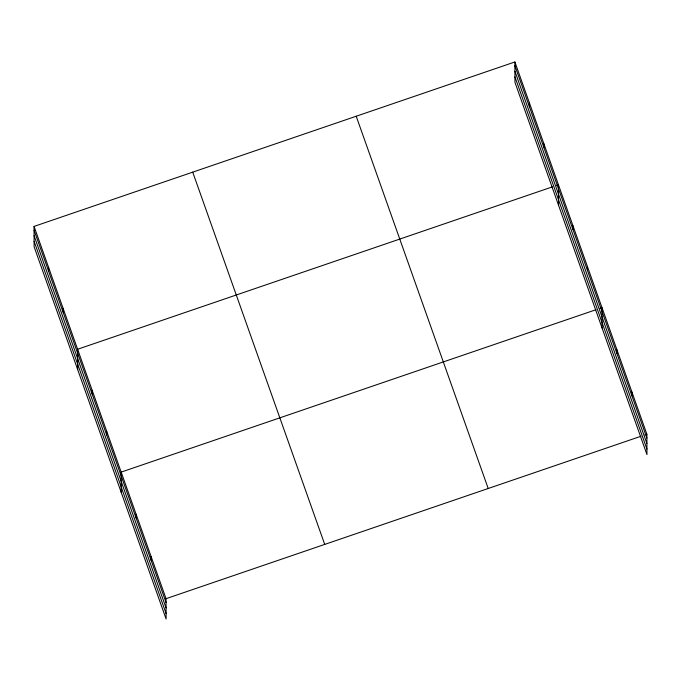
<?xml version="1.0" encoding="UTF-8"?>
<svg xmlns="http://www.w3.org/2000/svg" width="681" height="681" viewBox="0 0 681 681"><rect width="100%" height="100%" fill="white"/><g stroke="black" fill="none" stroke-linecap="round" stroke-linejoin="round"><path stroke-width="1.02" d="M34.05 226.415L166.045 598.676L166.113 619.029L34.118 246.769L34.05 226.415L514.887 61.971L646.882 434.231L646.95 454.585L514.955 82.324L514.887 61.971M552.453 186.858L77.608 349.259L77.677 369.621M556.445 185.496L558.446 184.815L558.514 205.168M596.011 309.71L121.167 472.112L121.235 492.465M600.004 308.34L602.004 307.659L602.072 328.012M166.045 598.676L640.889 436.274M644.881 434.912L646.882 434.231M514.896 65.802L646.89 438.062M514.913 71.258L646.907 443.518M514.938 76.868L646.933 449.128M356.206 116.238L488.2 488.498M192.723 172.148L324.718 544.408M34.067 230.255L166.062 602.515M34.084 235.703L166.079 607.963M34.101 241.321L166.096 613.581M631.917 392.035L631.934 395.874M616.96 349.847L616.977 353.686M587.482 266.714L587.49 270.544M572.959 225.76L572.976 229.599M543.923 143.861L543.932 147.7M529.401 102.916L529.418 106.755M151.088 556.488L151.097 560.327M136.123 514.3L136.14 518.13M106.645 431.158L106.662 434.997M92.131 390.213L92.139 394.044M63.086 308.314L63.103 312.153M48.572 267.369L48.581 271.2"/></g></svg>
